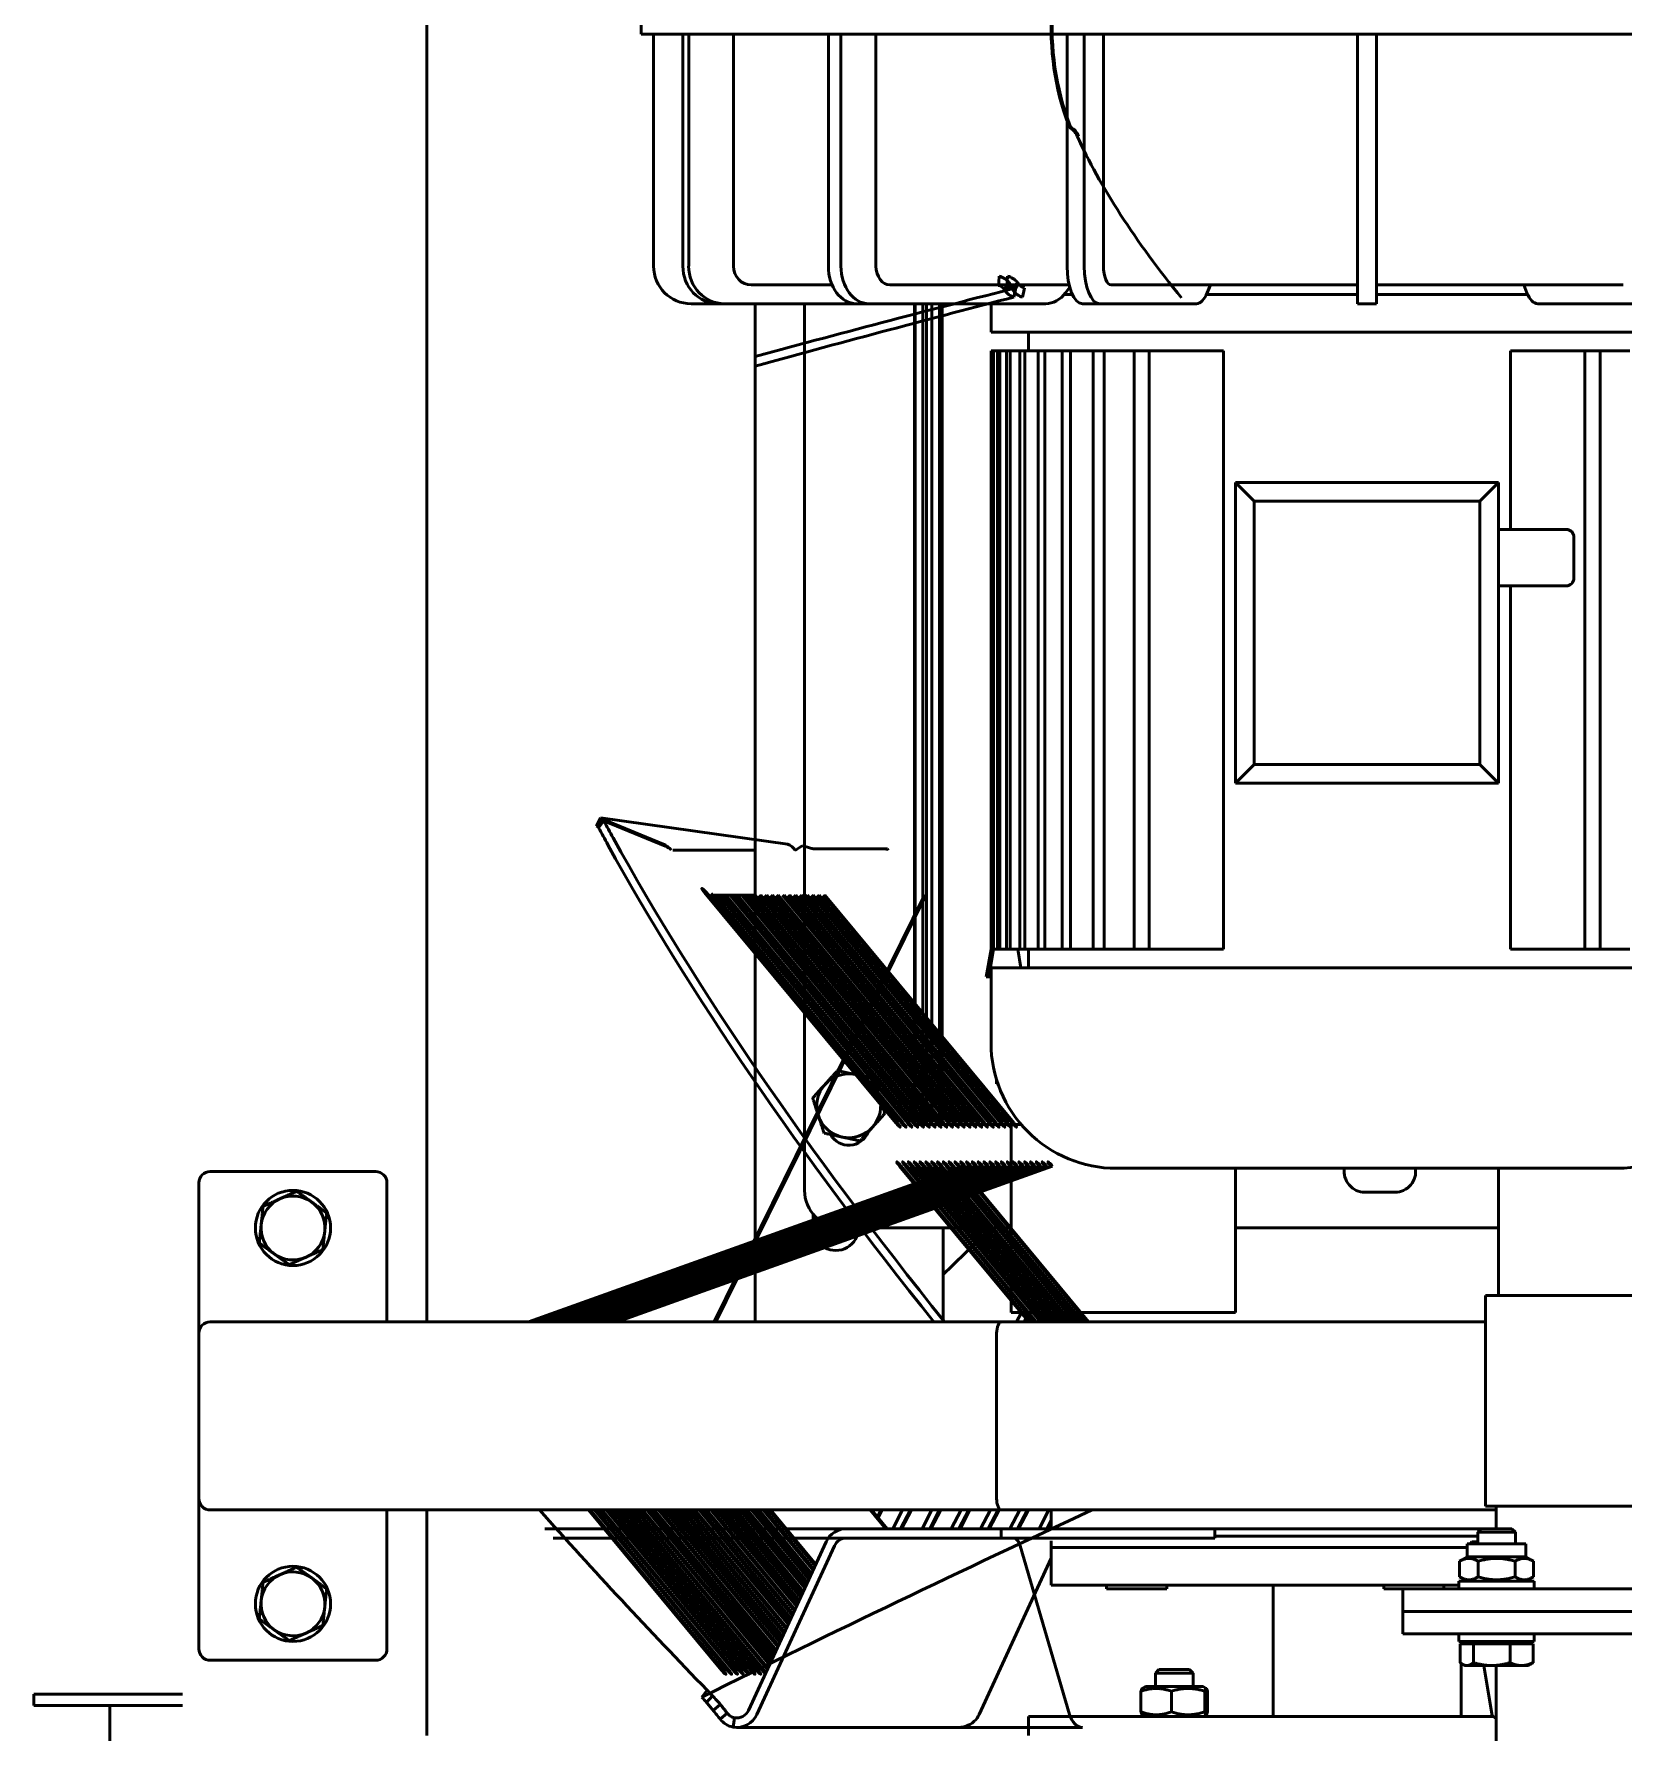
# Model space of a CAD drawing. Extents: x -3873 to 164127, y 7129 to 96529.
# Drawn here: x 62851.5 to 63274.1, y 67256.6 to 67708.3 of the extents above; entities that cross this region are included whole.
import ezdxf

# ---------------------------------------------------------------- set-up
doc = ezdxf.new("R2010")
doc.units = 0
doc.layers.add('LAYOUT Kromeka', color=1, linetype='CONTINUOUS', lineweight=5)
doc.layers.add('Visible (ISO)', color=7, linetype='CONTINUOUS', lineweight=50)

# ---------------------------------------------------------------- blocks, each defined once
blk = doc.blocks.new('CD30-500-2500 Giblet chiller')
at = {"layer": 'Visible (ISO)', "color": 0}
for p, q in [((107516.38, 15558.04), (107516.38, 15944.04)), ((107929.92, 15870.54), (107929.92, 15760.54)), ((107935.92, 15760.54), (107935.92, 15870.54)), ((107935.92, 15870.54), (107935.92, 15760.54)), ((107941.92, 15760.54), (107941.92, 15870.54)), ((107595.6, 15651.04), (107595.6, 15851.04)), ((107764.72, 15651.04), (107764.72, 15851.04)), ((107851.92, 15848.54), (107851.92, 15782.54)), ((107907.92, 15782.54), (107907.92, 15848.54)), ((107588.05, 15796.43), (107588.05, 15822.17)), ((107600.6, 15820.95), (107600.6, 15812.99)), ((107759.72, 15820.95), (107759.72, 15812.99)), ((107583.05, 15753.54), (107583.05, 15819.11)), ((107818.05, 15684.37), (107818.05, 15817.71)), ((107759.72, 15812.99), (107600.6, 15812.99)), ((107600.6, 15808.99), (107600.6, 15812.99)), ((107759.72, 15812.99), (107759.72, 15808.99)), ((107600.6, 15808.99), (107759.72, 15808.99)), ((107600.6, 15808.99), (107600.6, 15789.22)), ((107661.1, 15806.04), (107650.1, 15806.04)), ((107759.72, 15808.99), (107759.72, 15789.22)), ((107648.1, 15804.04), (107648.1, 15786.04)), ((107663.1, 15804.04), (107663.1, 15786.04)), ((107583.05, 15792.71), (107585.12, 15793.55)), ((107585.6, 15753.54), (107585.6, 15793.76)), ((107917.92, 15777.69), (107917.92, 15793.29)), ((107921.42, 15793.29), (107917.92, 15793.29)), ((107921.42, 15793.29), (107922.58, 15795.3)), ((107921.42, 15777.69), (107921.42, 15793.29)), ((107926.75, 15795.3), (107922.58, 15795.3)), ((107927.92, 15793.29), (107926.75, 15795.3)), ((107927.92, 15795.49), (107927.92, 15775.49)), ((107927.92, 15795.49), (107929.92, 15795.49)), ((107941.92, 15795.49), (107943.92, 15795.49)), ((107943.92, 15795.49), (107943.92, 15775.49)), ((107944.52, 15793.19), (107943.92, 15793.19)), ((107944.52, 15795.19), (107949.56, 15795.19)), ((107944.52, 15789.06), (107944.52, 15795.19)), ((107950.32, 15793.99), (107949.96, 15794.61)), ((107950.32, 15792.12), (107950.32, 15793.99)), ((107950.32, 15784.21), (107950.32, 15792.12)), ((107648.1, 15789.22), (107600.6, 15789.22)), ((107759.72, 15789.22), (107663.1, 15789.22)), ((107913.92, 15789.57), (107914.84, 15790.49)), ((107913.92, 15781.41), (107913.92, 15789.57)), ((107914.84, 15790.49), (107914.84, 15780.49)), ((107917.92, 15790.49), (107914.84, 15790.49)), ((107926.75, 15790.4), (107922.58, 15790.4)), ((107944.52, 15789.06), (107949.56, 15789.06)), ((107944.52, 15779.35), (107944.52, 15789.06)), ((107635.6, 15786.04), (107715.6, 15786.04)), ((107635.6, 15716.04), (107635.6, 15786.04)), ((107635.6, 15786.04), (107640.6, 15781.04)), ((107715.6, 15786.04), (107710.6, 15781.04)), ((107715.6, 15786.04), (107715.6, 15716.04)), ((107851.92, 15786.04), (107818.05, 15786.04)), ((107833.92, 15786.04), (107833.92, 15716.05)), ((107913.92, 15785.39), (107907.92, 15785.39)), ((107908.92, 15785.39), (107908.92, 15653.78)), ((107950.32, 15785.39), (108110.92, 15785.39)), ((107963.67, 15784.3), (107950.32, 15782.06)), ((107950.32, 15777.57), (107950.32, 15784.21)), ((107963.92, 15784.62), (107963.92, 15661.04)), ((107710.6, 15781.04), (107640.6, 15781.04)), ((107640.6, 15781.04), (107640.6, 15721.04)), ((107710.6, 15721.04), (107710.6, 15781.04)), ((107851.92, 15782.54), (107907.92, 15782.54)), ((107858.92, 15782.54), (107858.92, 15636.79)), ((107913.92, 15781.41), (107914.84, 15780.49)), ((107913.92, 15710.52), (107913.92, 15781.41)), ((107917.92, 15780.49), (107914.84, 15780.49)), ((107915.92, 15710.52), (107915.92, 15780.49)), ((107917.38, 15778.9), (107917.38, 15780.49)), ((107917.92, 15778.99), (107917.38, 15778.9)), ((107917.92, 15778.49), (107917.38, 15778.9)), ((107926.75, 15780.58), (107922.58, 15780.58)), ((107944.52, 15775.79), (107944.52, 15779.35)), ((107944.52, 15779.35), (107949.56, 15779.35)), ((107921.42, 15777.69), (107917.92, 15777.69)), ((107918.92, 15667.04), (107918.92, 15777.69)), ((107918.92, 15667.04), (107918.92, 15777.69)), ((107921.42, 15777.69), (107922.58, 15775.67)), ((107926.75, 15775.67), (107922.58, 15775.67)), ((107927.92, 15777.69), (107926.75, 15775.67)), ((107927.92, 15775.49), (107929.92, 15775.49)), ((107928.92, 15667.04), (107928.92, 15775.49)), ((107941.92, 15775.49), (107943.92, 15775.49)), ((107944.52, 15777.79), (107943.92, 15777.79)), ((107944.52, 15776.04), (107943.92, 15776.04)), ((107944.52, 15775.79), (107949.56, 15775.79)), ((107963.92, 15776.04), (107949.75, 15776.04)), ((107950.32, 15776.99), (107949.96, 15776.36)), ((107950.32, 15776.99), (107950.32, 15777.57)), ((107929.92, 15771.47), (107928.92, 15771.47)), ((107929.92, 15755.47), (107929.92, 15760.54)), ((107929.92, 15760.54), (107935.92, 15760.54)), ((107935.92, 15760.54), (107941.92, 15760.54)), ((107824.42, 15750.47), (107824.42, 15758.47)), ((107578.05, 15753.54), (107516.38, 15753.54)), ((107588.05, 15753.54), (107578.05, 15753.54)), ((107588.05, 15753.54), (107588.05, 15748.54)), ((107929.92, 15755.47), (107928.92, 15755.47)), ((107578.05, 15748.54), (107516.38, 15748.54)), ((107578.05, 15748.54), (107588.05, 15748.54)), ((107583.05, 15682.97), (107583.05, 15748.54)), ((107585.6, 15708.32), (107585.6, 15748.54)), ((107963.92, 15726.04), (107928.92, 15726.04)), ((107640.6, 15721.04), (107635.6, 15716.04)), ((107640.6, 15721.04), (107710.6, 15721.04)), ((107710.6, 15721.04), (107715.6, 15716.04)), ((107715.6, 15716.04), (107635.6, 15716.04)), ((107856.38, 15716.05), (107818.05, 15716.05)), ((107856.38, 15656.43), (107856.38, 15716.05)), ((107759.72, 15712.86), (107600.6, 15712.86)), ((107600.6, 15693.09), (107600.6, 15712.86)), ((107759.72, 15693.09), (107759.72, 15712.86)), ((107583.05, 15709.37), (107585.12, 15708.53)), ((107913.92, 15624.98), (107913.92, 15710.52)), ((107916.42, 15710.52), (107913.92, 15710.52)), ((107916.42, 15624.98), (107916.42, 15710.52)), ((107955.92, 15707.43), (107956.42, 15708.3)), ((107955.92, 15707.43), (107955.92, 15692.13)), ((107962.67, 15708.63), (107957.17, 15708.63)), ((107962.67, 15707.87), (107957.17, 15707.87)), ((107963.92, 15707.43), (107963.41, 15708.3)), ((107588.05, 15705.65), (107588.05, 15679.91)), ((107951.42, 15703.86), (107952.34, 15704.78)), ((107951.42, 15695.7), (107951.42, 15703.86)), ((107952.34, 15704.78), (107952.34, 15694.78)), ((107955.92, 15704.78), (107952.34, 15704.78)), ((107929.92, 15697.79), (107928.92, 15697.79)), ((107929.92, 15681.79), (107929.92, 15697.79)), ((107962.67, 15699.02), (107957.17, 15699.02)), ((107600.6, 15693.09), (107759.72, 15693.09)), ((107600.6, 15693.09), (107600.6, 15689.09)), ((107759.72, 15689.09), (107759.72, 15693.09)), ((107951.42, 15695.7), (107952.34, 15694.78)), ((107955.92, 15694.78), (107952.34, 15694.78)), ((107600.6, 15681.13), (107600.6, 15689.09)), ((107759.72, 15689.09), (107600.6, 15689.09)), ((107759.72, 15681.13), (107759.72, 15689.09)), ((107955.92, 15692.13), (107956.42, 15691.25)), ((107962.67, 15690.92), (107957.17, 15690.92)), ((107963.92, 15692.13), (107963.41, 15691.25)), ((107516.38, 15680.93), (107578.05, 15680.93)), ((107588.05, 15679.91), (107588.05, 15675.34)), ((107600.6, 15681.13), (107759.72, 15681.13)), ((107600.6, 15681.13), (107600.6, 15678.19)), ((107759.72, 15678.19), (107759.72, 15681.13)), ((107929.92, 15681.79), (107928.92, 15681.79)), ((107578.05, 15675.84), (107516.38, 15675.84)), ((107600.6, 15672.19), (107600.6, 15678.19)), ((107759.72, 15678.19), (107600.6, 15678.19)), ((107759.72, 15672.19), (107759.72, 15678.19)), ((107858.92, 15677), (107817.47, 15642.64)), ((107817.47, 15642.18), (107858.92, 15676.54)), ((107858.92, 15675.46), (107817.47, 15641.1)), ((107817.47, 15640.63), (107858.92, 15674.99)), ((107966.77, 15675.36), (107966.77, 15583.4)), ((107578.05, 15671.27), (107516.38, 15671.27)), ((107583.05, 15624.16), (107583.05, 15671.82)), ((107583.64, 15671.97), (107585.12, 15670.87)), ((107585.6, 15670.49), (107585.6, 15672.67)), ((107600.6, 15672.19), (107759.72, 15672.19)), ((107600.6, 15672.19), (107600.6, 15669.94)), ((107759.72, 15669.94), (107759.72, 15672.19)), ((107858.92, 15673.91), (107817.47, 15639.55)), ((107817.47, 15639.09), (107858.92, 15673.44)), ((107858.92, 15672.36), (107817.47, 15638)), ((107817.47, 15637.54), (107858.92, 15671.9)), ((107858.92, 15670.82), (107817.47, 15636.46)), ((107817.47, 15635.99), (107858.92, 15670.35)), ((107918.44, 15658.81), (107963.31, 15671.95)), ((107588.05, 15665.62), (107588.05, 15618.58)), ((107759.72, 15669.94), (107600.6, 15669.94)), ((107600.6, 15665.32), (107600.6, 15669.94)), ((107759.72, 15665.32), (107759.72, 15669.94)), ((107858.92, 15669.27), (107817.47, 15634.91)), ((107817.47, 15634.45), (107858.92, 15668.81)), ((107858.92, 15667.72), (107817.47, 15633.36)), ((107858.92, 15551.74), (107817.47, 15667.38)), ((107817.47, 15632.9), (107858.92, 15667.26)), ((107817.47, 15666.92), (107858.92, 15551.28)), ((107858.92, 15666.18), (107817.47, 15631.82)), ((107858.92, 15550.2), (107817.47, 15665.84)), ((107817.47, 15631.35), (107858.92, 15665.71)), ((107858.92, 15667.04), (107856.38, 15667.04)), ((107856.38, 15666.9), (107858.92, 15665.56)), ((107913.92, 15667.04), (107908.92, 15667.04)), ((107908.92, 15666.46), (107913.92, 15663.82)), ((107913.92, 15665.87), (107911.7, 15667.04)), ((107913.92, 15666.16), (107912.24, 15667.04)), ((107917.16, 15667.04), (107918.92, 15667.04)), ((107918.92, 15667.04), (107928.92, 15667.04)), ((107963.31, 15647.91), (107921.78, 15667.04)), ((107595.6, 15661.04), (107600.6, 15661.04)), ((107600.6, 15665.32), (107759.72, 15665.32)), ((107600.6, 15665.32), (107600.6, 15663.59)), ((107600.6, 15660.06), (107600.6, 15663.59)), ((107759.72, 15663.59), (107600.6, 15663.59)), ((107759.72, 15663.59), (107759.72, 15665.32)), ((107759.72, 15660.06), (107759.72, 15663.59)), ((107759.72, 15661.04), (107764.72, 15661.04)), ((107817.47, 15665.37), (107858.92, 15549.73)), ((107858.92, 15664.63), (107817.47, 15630.27)), ((107858.92, 15548.65), (107817.47, 15664.29)), ((107817.47, 15629.81), (107858.92, 15664.17)), ((107817.47, 15663.83), (107858.92, 15548.19)), ((107858.92, 15663.08), (107817.47, 15628.73)), ((107858.92, 15547.1), (107817.47, 15662.75)), ((107817.47, 15628.26), (107858.92, 15662.62)), ((107817.47, 15662.28), (107858.92, 15546.64)), ((107858.92, 15661.54), (107817.47, 15627.18)), ((107858.92, 15545.56), (107817.47, 15661.2)), ((107817.47, 15626.72), (107858.92, 15661.07)), ((107858.92, 15660.11), (107856.38, 15661.45)), ((107858.92, 15659.83), (107856.38, 15661.16)), ((107968.92, 15661.04), (107963.92, 15661.04)), ((107966.77, 15642.42), (107966.77, 15661.04)), ((107584.19, 15656.73), (107582.41, 15658.09)), ((107583.41, 15657.32), (107582.41, 15658.09)), ((107583.62, 15657.82), (107582.85, 15658.41)), ((107584.19, 15656.73), (107583.41, 15657.32)), ((107584.62, 15657.05), (107583.62, 15657.82)), ((107584.7, 15659.73), (107583.84, 15659.91)), ((107584.7, 15657.48), (107583.84, 15657.65)), ((107586.29, 15659.41), (107584.7, 15659.73)), ((107586.29, 15657.15), (107584.7, 15657.48)), ((107600.6, 15660.06), (107759.72, 15660.06)), ((107600.6, 15660.06), (107600.6, 15658.75)), ((107600.6, 15656.13), (107600.6, 15658.75)), ((107759.72, 15658.75), (107600.6, 15658.75)), ((107805.98, 15657.09), (107745.38, 15606.85)), ((107745.38, 15606.39), (107805.98, 15656.62)), ((107759.72, 15658.75), (107759.72, 15660.06)), ((107764.72, 15659.01), (107759.72, 15658.15)), ((107759.72, 15656.13), (107759.72, 15658.75)), ((107806.38, 15659.04), (107806.38, 15642.47)), ((107817.47, 15660.73), (107858.92, 15545.09)), ((107858.92, 15544.01), (107817.47, 15659.65)), ((107817.47, 15659.19), (107858.92, 15543.55)), ((107858.92, 15542.46), (107817.47, 15658.11)), ((107817.47, 15657.64), (107858.92, 15542)), ((107858.92, 15540.92), (107817.47, 15656.56)), ((107856.38, 15659.11), (107858.92, 15657.78)), ((107913.92, 15658.38), (107908.92, 15661.01)), ((107913.92, 15658.09), (107908.92, 15660.72)), ((107908.92, 15658.68), (107913.92, 15656.04)), ((107582.33, 15655.35), (107580.75, 15655.47)), ((107582.33, 15653.11), (107580.75, 15653.23)), ((107583.2, 15655.29), (107582.33, 15655.35)), ((107583.2, 15653.05), (107582.33, 15653.11)), ((107584.19, 15654.48), (107582.41, 15655.84)), ((107583.41, 15655.08), (107582.41, 15655.84)), ((107583.62, 15655.57), (107582.85, 15656.16)), ((107584.19, 15654.48), (107583.41, 15655.08)), ((107584.62, 15654.81), (107583.62, 15655.57)), ((107600.6, 15656.13), (107759.72, 15656.13)), ((107600.6, 15656.13), (107600.6, 15655.19)), ((107600.6, 15653.38), (107600.6, 15655.19)), ((107759.72, 15655.19), (107600.6, 15655.19)), ((107600.6, 15653.38), (107759.72, 15653.38)), ((107600.6, 15653.38), (107600.6, 15652.77)), ((107600.6, 15651.7), (107600.6, 15652.77)), ((107759.72, 15652.77), (107600.6, 15652.77)), ((107805.98, 15655.54), (107745.38, 15605.3)), ((107745.38, 15604.84), (107805.98, 15655.07)), ((107805.98, 15653.99), (107745.38, 15603.76)), ((107745.38, 15603.29), (107805.98, 15653.53)), ((107805.98, 15652.45), (107745.38, 15602.21)), ((107759.72, 15655.19), (107759.72, 15656.13)), ((107759.72, 15653.38), (107759.72, 15655.19)), ((107759.72, 15652.77), (107759.72, 15653.38)), ((107759.72, 15651.7), (107759.72, 15652.77)), ((107794.45, 15652.5), (107795.58, 15652.5)), ((107795.58, 15652.5), (107795.58, 15652.86)), ((107856.38, 15656.43), (107806.38, 15656.43)), ((107817.47, 15656.1), (107858.92, 15540.45)), ((107858.92, 15539.37), (107817.47, 15655.01)), ((107817.47, 15654.55), (107858.92, 15538.91)), ((107858.92, 15537.83), (107817.47, 15653.47)), ((107817.47, 15653), (107858.92, 15537.36)), ((107833.92, 15656.43), (107833.92, 15633.59)), ((107858.92, 15588.29), (107858.92, 15653.78)), ((107858.92, 15653.78), (107858.92, 15443.41)), ((107861.92, 15652.54), (107905.92, 15652.54)), ((107905.92, 15652.54), (107861.92, 15652.54)), ((107908.92, 15653.78), (107908.92, 15443.41)), ((107913.92, 15650.59), (107908.92, 15653.23)), ((107913.92, 15650.31), (107908.92, 15652.94)), ((107913.92, 15656.48), (107913.92, 15653.78)), ((107913.92, 15656.48), (107913.92, 15532.4)), ((107916.42, 15653.78), (107913.92, 15653.78)), ((107916.42, 15656.48), (107916.42, 15534.64)), ((107916.42, 15653.78), (107916.42, 15656.48)), ((107588.05, 15651.04), (107595.6, 15651.04)), ((107600.6, 15651.7), (107759.72, 15651.7)), ((107600.6, 15651.7), (107600.6, 15651.4)), ((107759.72, 15651.4), (107600.6, 15651.4)), ((107600.6, 15651.05), (107600.6, 15651.4)), ((107600.6, 15651.05), (107759.72, 15651.05)), ((107600.6, 15651.05), (107600.6, 15651.04)), ((107600.6, 15651.04), (107759.72, 15651.04)), ((107745.38, 15601.75), (107805.98, 15651.98)), ((107805.98, 15650.9), (107745.38, 15600.66)), ((107745.38, 15600.2), (107805.98, 15650.44)), ((107805.98, 15649.35), (107745.38, 15599.12)), ((107745.38, 15598.65), (107805.98, 15648.89)), ((107805.98, 15647.81), (107745.38, 15597.57)), ((107759.72, 15651.72), (107767.15, 15650.44)), ((107759.72, 15651.4), (107759.72, 15651.7)), ((107759.72, 15651.05), (107759.72, 15651.4)), ((107759.72, 15651.07), (107767.15, 15649.79)), ((107759.72, 15651.04), (107759.72, 15651.05)), ((107764.72, 15651.04), (107784.72, 15651.04)), ((107767.15, 15649.79), (107767.15, 15651.04)), ((107858.92, 15536.28), (107817.47, 15651.92)), ((107817.47, 15651.46), (107858.92, 15535.82)), ((107858.92, 15534.73), (107817.47, 15650.37)), ((107817.47, 15649.91), (107858.92, 15534.27)), ((107858.92, 15533.19), (107817.47, 15648.83)), ((107817.47, 15648.36), (107858.92, 15532.72)), ((107908.92, 15650.89), (107913.92, 15648.26)), ((107745.38, 15597.11), (107805.98, 15647.34)), ((107805.98, 15646.26), (107745.38, 15596.03)), ((107745.38, 15595.56), (107805.98, 15645.8)), ((107805.98, 15644.71), (107745.38, 15594.48)), ((107745.38, 15594.01), (107805.98, 15644.25)), ((107805.98, 15643.17), (107745.38, 15592.93)), ((107858.92, 15531.64), (107817.47, 15647.28)), ((107817.47, 15646.82), (107858.92, 15531.18)), ((107858.92, 15530.09), (107817.47, 15645.74)), ((107817.47, 15645.27), (107858.92, 15529.63)), ((107858.92, 15528.55), (107817.47, 15644.19)), ((107817.47, 15643.73), (107858.92, 15528.08)), ((107913.92, 15642.81), (107908.92, 15645.44)), ((107913.92, 15642.52), (107908.92, 15645.16)), ((107908.92, 15643.11), (107913.92, 15640.48)), ((107745.38, 15592.47), (107805.98, 15642.7)), ((107805.98, 15641.62), (107745.38, 15591.39)), ((107745.38, 15590.92), (107805.98, 15641.16)), ((107805.98, 15640.08), (107745.38, 15589.84)), ((107745.38, 15589.38), (107805.98, 15639.61)), ((107805.98, 15638.53), (107745.38, 15588.29)), ((107806.38, 15641.76), (107806.38, 15642.47)), ((107806.38, 15640.48), (107806.38, 15641.76)), ((107806.38, 15639.77), (107806.38, 15640.48)), ((107806.38, 15638.24), (107806.38, 15639.77)), ((107966.77, 15583.4), (107966.77, 15642.42)), ((107806.38, 15638.06), (107588.05, 15638.06)), ((107806.38, 15637.32), (107588.05, 15637.32)), ((107806.38, 15635.32), (107588.05, 15635.32)), ((107745.38, 15587.83), (107805.98, 15638.07)), ((107805.98, 15636.98), (107745.38, 15586.75)), ((107745.38, 15586.28), (107805.98, 15636.52)), ((107805.98, 15635.44), (107745.38, 15585.2)), ((107745.38, 15584.74), (107805.98, 15634.97)), ((107806.38, 15638.06), (107806.38, 15638.24)), ((107806.38, 15638.06), (107806.38, 15637.32)), ((107806.38, 15637.32), (107806.38, 15635.32)), ((107806.38, 15635.32), (107806.38, 15633.85)), ((107833.92, 15638.29), (107858.92, 15638.29)), ((107858.92, 15630.79), (107858.92, 15636.79)), ((107913.92, 15635.03), (107908.92, 15637.66)), ((107913.92, 15634.74), (107908.92, 15637.38)), ((107908.92, 15635.33), (107913.92, 15632.69)), ((107806.38, 15633.85), (107588.05, 15633.85)), ((107806.38, 15632.95), (107588.05, 15632.95)), ((107806.38, 15630.87), (107588.05, 15630.87)), ((107806.38, 15630.66), (107588.05, 15630.66)), ((107805.98, 15633.89), (107745.38, 15583.65)), ((107745.38, 15633.72), (107858.92, 15577.84)), ((107745.38, 15583.19), (107805.98, 15633.43)), ((107745.38, 15633.34), (107858.92, 15577.46)), ((107805.98, 15632.34), (107745.38, 15582.11)), ((107745.38, 15581.64), (107805.98, 15631.88)), ((107805.98, 15630.8), (107745.38, 15580.56)), ((107745.38, 15580.1), (107805.98, 15630.33)), ((107806.38, 15633.85), (107806.38, 15632.95)), ((107806.38, 15630.87), (107806.38, 15632.95)), ((107806.38, 15630.66), (107806.38, 15630.87)), ((107833.92, 15629.11), (107833.92, 15633.59)), ((107858.92, 15630.79), (107858.92, 15588.29)), ((107913.92, 15627.24), (107908.92, 15629.88)), ((107913.92, 15626.96), (107908.92, 15629.59)), ((107805.98, 15626.16), (107744.7, 15575.35)), ((107744.7, 15574.89), (107805.98, 15625.69)), ((107744.93, 15576.63), (107805.98, 15627.24)), ((107805.98, 15629.25), (107745.38, 15579.02)), ((107745.38, 15578.55), (107805.98, 15628.79)), ((107805.98, 15627.7), (107745.38, 15577.47)), ((107833.92, 15629.11), (107833.92, 15627.4)), ((107833.92, 15627.4), (107833.92, 15625.91)), ((107833.92, 15625.91), (107833.92, 15611.47)), ((107908.92, 15627.54), (107913.92, 15624.91)), ((107913.92, 15624.98), (107913.92, 15613.87)), ((107916.42, 15613.87), (107916.42, 15624.98)), ((107516.38, 15620.45), (107578.05, 15620.45)), ((107733.06, 15623.51), (107733.38, 15623.78)), ((107733.06, 15623.12), (107733.06, 15623.51)), ((107733.06, 15623.12), (107733.38, 15623.39)), ((107733.06, 15623.12), (107733.06, 15603.78)), ((107908.92, 15619.29), (107913.92, 15623.44)), ((107908.92, 15618.91), (107913.92, 15623.05)), ((107910.98, 15621.01), (107908.92, 15622.1)), ((107910.77, 15620.83), (107908.92, 15621.81)), ((107588.05, 15618.58), (107588.05, 15615.23)), ((107908.92, 15619.76), (107909.26, 15619.58)), ((107588.05, 15615.23), (107588.05, 15580.15)), ((107810.66, 15615.79), (107811.28, 15615.79)), ((107913.92, 15612.58), (107913.92, 15613.87)), ((107916.42, 15612.58), (107916.42, 15613.87)), ((107578.05, 15611.14), (107516.38, 15611.14)), ((107578.05, 15607.8), (107516.38, 15607.8)), ((107583.05, 15587.3), (107583.05, 15608.79)), ((107917.38, 15607.21), (107962.25, 15586.54)), ((107918.44, 15609.44), (107963.31, 15588.77)), ((107833.92, 15603.79), (107830.32, 15603.79)), ((107923.41, 15604.43), (107908.92, 15592.42)), ((107908.92, 15591.96), (107923.77, 15604.27)), ((107924.61, 15603.88), (107908.92, 15590.87)), ((107908.92, 15590.41), (107924.96, 15603.71)), ((107925.8, 15603.33), (107908.92, 15589.33)), ((107908.92, 15588.86), (107926.16, 15603.16)), ((107927, 15602.77), (107908.92, 15587.78)), ((107908.92, 15587.32), (107927.36, 15602.61)), ((107588.05, 15601.47), (107823.92, 15601.47)), ((107928.2, 15602.22), (107908.92, 15586.23)), ((107908.92, 15585.77), (107928.56, 15602.06)), ((107929.4, 15601.67), (107908.92, 15584.69)), ((107908.92, 15584.22), (107929.76, 15601.5)), ((107930.6, 15601.12), (107908.92, 15583.14)), ((107908.92, 15582.68), (107930.96, 15600.95)), ((107931.8, 15600.56), (107908.92, 15581.6)), ((107908.92, 15581.13), (107932.16, 15600.4)), ((107933, 15600.01), (107908.92, 15580.05)), ((107908.92, 15579.59), (107933.36, 15599.85)), ((107934.2, 15599.46), (107908.92, 15578.5)), ((107908.92, 15578.04), (107934.56, 15599.29)), ((107935.4, 15598.91), (107908.92, 15576.96)), ((107908.92, 15576.49), (107935.76, 15598.74)), ((107936.59, 15598.36), (107908.92, 15575.41)), ((107908.92, 15574.95), (107936.95, 15598.19)), ((107937.79, 15597.8), (107908.92, 15573.86)), ((107731.8, 15596.95), (107724.8, 15547.16)), ((107908.92, 15573.4), (107938.15, 15597.64)), ((107938.99, 15597.25), (107908.92, 15572.32)), ((107908.92, 15571.85), (107939.35, 15597.08)), ((107940.19, 15596.7), (107908.92, 15570.77)), ((107908.92, 15570.31), (107940.55, 15596.53)), ((107941.39, 15596.15), (107908.92, 15569.23)), ((107908.92, 15568.76), (107941.75, 15595.98)), ((107942.59, 15595.59), (107908.92, 15567.68)), ((107908.92, 15567.21), (107942.95, 15595.43)), ((107943.79, 15595.04), (107908.92, 15566.13)), ((107908.92, 15565.67), (107944.15, 15594.88)), ((107944.99, 15594.49), (107908.92, 15564.59)), ((107908.92, 15564.12), (107945.35, 15594.32)), ((107946.19, 15593.94), (107908.92, 15563.04)), ((107908.92, 15562.58), (107946.55, 15593.77)), ((107947.39, 15593.38), (107908.92, 15561.49)), ((107908.92, 15561.03), (107947.75, 15593.22)), ((107948.58, 15592.83), (107908.92, 15559.95)), ((107908.92, 15559.48), (107948.94, 15592.67)), ((107949.78, 15592.28), (107908.92, 15558.4)), ((107908.92, 15557.94), (107950.14, 15592.11)), ((107950.98, 15591.73), (107908.92, 15556.85)), ((107908.92, 15556.39), (107951.34, 15591.56)), ((107951.53, 15590.63), (107908.92, 15555.31)), ((107908.92, 15554.84), (107951.53, 15590.17)), ((107951.53, 15589.09), (107908.92, 15553.76)), ((107588.05, 15588.29), (107858.92, 15588.29)), ((107733.38, 15588.29), (107733.38, 15566.46)), ((107745.38, 15588.29), (107745.38, 15577.48)), ((107908.92, 15553.3), (107951.53, 15588.62)), ((107951.53, 15587.54), (107908.92, 15552.22)), ((107908.92, 15551.75), (107951.53, 15587.08)), ((107951.53, 15585.99), (107908.92, 15550.67)), ((107908.92, 15550.21), (107951.53, 15585.53)), ((107951.53, 15584.45), (107908.92, 15549.12)), ((107516.38, 15582.54), (107578.05, 15582.54)), ((107588.05, 15580.15), (107588.05, 15578.6)), ((107908.92, 15548.66), (107951.53, 15583.98)), ((107951.53, 15582.9), (107908.92, 15547.58)), ((107908.92, 15547.11), (107951.53, 15582.44)), ((107951.53, 15581.36), (107908.92, 15546.03)), ((107908.92, 15545.57), (107951.53, 15580.89)), ((107951.53, 15579.81), (107908.92, 15544.48)), ((107964.63, 15579.03), (107963.02, 15580.92)), ((107966.7, 15582.49), (107964.23, 15582.87)), ((107588.05, 15578.6), (107588.05, 15571.27)), ((107745.38, 15577.4), (107745.38, 15577.01)), ((107908.92, 15544.02), (107951.53, 15579.35)), ((107956.9, 15575.56), (107958.73, 15574.16)), ((107960.19, 15575.41), (107958.41, 15576.98)), ((107962.26, 15577.16), (107960.65, 15579.06)), ((107578.05, 15570.64), (107516.38, 15570.64)), ((107578.05, 15569.09), (107516.38, 15569.09)), ((107731.8, 15563.85), (107725.13, 15547.69)), ((107732.39, 15564.5), (107725.61, 15548.08)), ((107731.8, 15563.85), (107732.07, 15563.72)), ((107506.38, 15558.04), (107516.38, 15558.04)), ((107578.05, 15561.32), (107516.38, 15561.32)), ((107727.07, 15546.11), (107724.8, 15547.16)), ((107727.39, 15546.65), (107725.13, 15547.69)), ((107727.44, 15546.68), (107725.61, 15548.08)), ((107727.42, 15546.7), (107727.39, 15546.65)), ((107458.92, 15501.04), (107858.92, 15501.04)), ((107908.92, 15501.04), (107968.92, 15501.04)), ((107821.92, 15490.41), (107858.92, 15490.41)), ((107908.92, 15490.41), (107945.92, 15490.41)), ((107818.92, 15443.41), (107818.92, 15487.41)), ((107948.92, 15487.41), (107948.92, 15443.41)), ((107861.92, 15440.41), (107821.92, 15440.41)), ((107905.92, 15440.41), (107861.92, 15440.41)), ((107861.92, 15440.41), (107905.92, 15440.41)), ((107945.92, 15440.41), (107905.92, 15440.41)), ((107957.92, 15436.04), (107957.92, 15432.81)), ((107960.92, 15436.04), (107960.92, 15432.81)), ((107957.92, 15428.48), (107957.92, 15432.81)), ((107960.92, 15432.81), (107960.92, 15428.48)), ((107957.92, 15428.48), (107957.92, 15397.54)), ((107960.92, 15428.48), (107960.92, 15397.54)), ((107960.92, 15416.69), (108004.92, 15416.69)), ((107957.92, 15396.54), (107957.92, 15397.54)), ((107957.92, 15396.54), (107960.92, 15396.54)), ((107960.92, 15397.54), (107960.92, 15396.54))]:
    blk.add_line(p, q, dxfattribs=at)
for centre in [(107833.92, 15465.41), (107933.92, 15465.41)]:
    blk.add_circle(centre, 10, dxfattribs=at)
for centre, radius, start, end in [((107784.72, 15817.71), 33.33, 0, 90), ((107650.1, 15804.04), 2, 90, 180), ((107661.1, 15804.04), 2, 0, 90), ((107818.92, 15758.47), 5.5, 0, 99.0821), ((107818.92, 15750.47), 5.5, 260.9179, 0), ((107784.72, 15684.37), 33.33, 270, 0), ((107801.42, 15613.22), 8.5, 107.9407, 167.9407), ((107801.42, 15613.22), 8.5, 47.9407, 107.9407), ((107801.42, 15613.22), 8.5, 347.9407, 47.9407), ((107806.42, 15613.22), 5.5, 298.9685, 68.4762), ((107801.42, 15613.22), 8.5, 167.9407, 227.9407), ((107801.42, 15613.22), 8.5, 287.9407, 347.9407), ((107823.92, 15611.47), 10, 270, 0), ((107833.92, 15609.79), 6, 270, 90), ((107801.42, 15613.22), 8.5, 227.9407, 287.9407), ((107821.92, 15487.41), 3, 90, 180), ((107945.92, 15487.41), 3, 0, 90), ((107833.92, 15465.41), 8.5, 84.1118, 144.1118), ((107833.92, 15465.41), 8.5, 24.1118, 84.1118), ((107933.92, 15465.41), 8.5, 84.1118, 144.1118), ((107933.92, 15465.41), 8.5, 24.1118, 84.1118), ((107833.92, 15465.41), 8.5, 144.1118, 204.1118), ((107833.92, 15465.41), 8.5, 324.1118, 24.1118), ((107933.92, 15465.41), 8.5, 144.1118, 204.1118), ((107933.92, 15465.41), 8.5, 324.1118, 24.1118), ((107833.92, 15465.41), 8.5, 204.1118, 264.1118), ((107833.92, 15465.41), 8.5, 264.1118, 324.1118), ((107933.92, 15465.41), 8.5, 204.1118, 264.1118), ((107933.92, 15465.41), 8.5, 264.1118, 324.1118), ((107821.92, 15443.41), 3, 180, 270), ((107861.92, 15443.41), 3, 180, 270), ((107861.92, 15443.41), 3, 180, 270), ((107905.92, 15443.41), 3, 270, 0), ((107905.92, 15443.41), 3, 270, 0), ((107945.92, 15443.41), 3, 270, 0)]:
    blk.add_arc(centre, radius, start, end, dxfattribs=at)
for centre, major_axis, ratio, start_param, end_param in [((107578.05, 15796.43), (10, 0), 0.406737, 5.497787, 6.283185), ((107578.05, 15705.65), (10, 0), 0.406737, 0, 0.785398), ((107581.31, 15751.17), (78.38, 79.28), 0.35976, 3.892175, 4.426028), ((107578.05, 15682.97), (-5, 0), 0.406778, 1.570803, 3.141594), ((107578.05, 15679.91), (10, 0), 0.406737, 4.712389, 6.283185), ((107578.05, 15675.34), (10, 0), 0.406737, 4.712389, 6.283185), ((108166.35, 15524.86), (-411.26, 769.16), 0.185722, 1.272443, 1.407995), ((107960.77, 15675.36), (6, 0), 0.627902, 5.148721, 6.283185), ((107500.77, 15751.42), (61.83, -65.69), 0.850606, 5.548346, 5.941594), ((107500.77, 15751.17), (61.99, -65.76), 0.847015, 5.549668, 5.938734), ((107541.47, 15751.42), (-6.42, -84.14), 0.192179, 0.375947, 0.380655), ((107541.47, 15751.17), (-6.35, -84.14), 0.192506, 0.371631, 0.376339), ((107578.05, 15665.62), (10, 0), 0.743145, 0, 0.785398), ((107817.47, 15667.15), (-1.14, -0.97), 0.118456, 4.61212, 7.753713), ((107817.47, 15665.61), (-1.14, -0.97), 0.118456, 4.61212, 7.753713), ((107817.47, 15664.06), (-1.14, -0.97), 0.118456, 4.61212, 7.753713), ((107817.47, 15662.51), (-1.14, -0.97), 0.118456, 4.61212, 7.753713), ((107817.47, 15660.97), (-1.14, -0.97), 0.118456, 4.61212, 7.753713), ((107592.18, 15919.1), (243.37, 317.44), 0.446232, 4.15058, 4.152119), ((107573.3, 15904.46), (243.42, 317.52), 0.446274, 4.217579, 4.217581), ((107654.47, 15452.27), (-96.47, 333.34), 0.039688, 0.895545, 1.139025), ((107593.96, 15917.74), (243.37, 317.44), 0.446232, 4.15058, 4.152119), ((107575.08, 15903.06), (243.38, 317.46), 0.446255, 4.217584, 4.217587), ((107580.32, 15660.38), (-6.04, 0.47), 0.744488, 2.418821, 2.530794), ((107656.89, 15454.61), (-96.44, 328.85), 0.040187, 0.895521, 1.140408), ((107805.98, 15656.85), (1.14, 0.97), 0.118456, 4.61212, 7.753713), ((107817.47, 15656.33), (-1.14, -0.97), 0.118456, 4.61212, 7.753713), ((107817.47, 15659.42), (-1.14, -0.97), 0.118456, 4.61212, 7.753713), ((107817.47, 15657.87), (-1.14, -0.97), 0.118456, 4.61212, 7.753713), ((107919.92, 15656.82), (-3.5, 0), 0.627902, 5.148721, 6.283185), ((107592.18, 15918.75), (242.58, 318.05), 0.449638, 4.145007, 4.146546), ((107573.32, 15904.12), (242.58, 318.05), 0.449634, 4.21202, 4.212022), ((107593.96, 15917.39), (242.58, 318.05), 0.449638, 4.145007, 4.146546), ((107575.08, 15902.79), (242.59, 318.07), 0.449661, 4.212012, 4.212014), ((107580.32, 15658.11), (-6.04, 0.46), 0.740298, 2.418104, 2.530076), ((107805.98, 15655.31), (1.14, 0.97), 0.118456, 4.61212, 7.753713), ((107805.98, 15653.76), (1.14, 0.97), 0.118456, 4.61212, 7.753713), ((107805.98, 15652.21), (1.14, 0.97), 0.118456, 4.61212, 7.753713), ((107817.47, 15654.78), (-1.14, -0.97), 0.118456, 4.61212, 7.753713), ((107817.47, 15653.24), (-1.14, -0.97), 0.118456, 4.61212, 7.753713), ((107861.92, 15653.78), (-3, 0), 0.414214, 0, 1.570796), ((107861.92, 15653.78), (-3, 0), 0.414214, 0, 1.570796), ((107905.92, 15653.78), (-3, 0), 0.414214, 1.570796, 3.141593), ((107905.92, 15653.78), (-3, 0), 0.414214, 1.570796, 3.141593), ((107805.98, 15650.67), (1.14, 0.97), 0.118456, 4.61212, 7.753713), ((107805.98, 15649.12), (1.14, 0.97), 0.118456, 4.61212, 7.753713), ((107805.98, 15647.58), (1.14, 0.97), 0.118456, 4.61212, 7.753713), ((107817.47, 15651.69), (-1.14, -0.97), 0.118456, 4.61212, 7.753713), ((107817.47, 15650.14), (-1.14, -0.97), 0.118456, 4.61212, 7.753713), ((107817.47, 15648.6), (-1.14, -0.97), 0.118456, 4.61212, 7.753713), ((107902.5, 15749.48), (363.42, -386.72), 0.22136, 4.75898, 4.792653), ((107960.77, 15642.54), (6, 0), 0.987972, 0.755893, 1.134464), ((107805.98, 15646.03), (1.14, 0.97), 0.118456, 4.61212, 7.753713), ((107805.98, 15644.48), (1.14, 0.97), 0.118456, 4.61212, 7.753713), ((107805.98, 15642.94), (1.14, 0.97), 0.118456, 4.61212, 7.753713), ((107817.47, 15643.96), (-1.14, -0.97), 0.118456, 4.61212, 7.753713), ((107817.47, 15647.05), (-1.14, -0.97), 0.118456, 4.61212, 7.753713), ((107817.47, 15645.5), (-1.14, -0.97), 0.118456, 4.61212, 7.753713), ((107903.78, 15902.44), (349.23, 379.53), 0.313483, 3.894009, 4.262137), ((107805.98, 15641.39), (1.14, 0.97), 0.118456, 4.61212, 7.753713), ((107805.98, 15639.84), (1.14, 0.97), 0.118456, 4.61212, 7.753713), ((107805.98, 15638.3), (1.14, 0.97), 0.118456, 4.61212, 7.753713), ((107817.47, 15642.41), (-1.14, -0.97), 0.118456, 4.61212, 7.753713), ((107817.47, 15640.86), (-1.14, -0.97), 0.118456, 4.61212, 7.753713), ((107817.47, 15639.32), (-1.14, -0.97), 0.118456, 4.61212, 7.753713), ((107905.61, 15901.04), (349.23, 379.53), 0.313483, 3.894009, 4.257146), ((107805.98, 15636.75), (1.14, 0.97), 0.118456, 4.61212, 7.753713), ((107805.98, 15635.2), (1.14, 0.97), 0.118456, 4.61212, 7.753713), ((107805.98, 15633.66), (1.14, 0.97), 0.118456, 4.61212, 7.753713), ((107817.47, 15634.68), (-1.14, -0.97), 0.118456, 4.61212, 7.753713), ((107817.47, 15637.77), (-1.14, -0.97), 0.118456, 4.61212, 7.753713), ((107817.47, 15636.23), (-1.14, -0.97), 0.118456, 4.61212, 7.753713), ((107805.98, 15632.11), (1.14, 0.97), 0.118456, 4.61212, 7.753713), ((107805.98, 15630.57), (1.14, 0.97), 0.118456, 4.61212, 7.753713), ((107805.98, 15629.02), (1.14, 0.97), 0.118456, 4.61212, 7.753713), ((107817.47, 15631.59), (-1.14, -0.97), 0.118456, 4.61212, 7.753713), ((107817.47, 15630.04), (-1.14, -0.97), 0.118456, 4.61212, 7.753713), ((107817.47, 15633.13), (-1.14, -0.97), 0.118456, 4.61212, 7.753713), ((107805.98, 15627.47), (1.14, 0.97), 0.118456, 4.61212, 7.753713), ((107805.98, 15625.93), (1.14, 0.97), 0.118456, 4.61212, 7.753713), ((107817.47, 15628.49), (-1.14, -0.97), 0.118456, 4.61212, 7.753713), ((107817.47, 15626.95), (-1.14, -0.97), 0.118456, 4.61212, 7.753713), ((107578.05, 15624.16), (-5, 0), 0.74322, 1.570809, 3.141599), ((107578.05, 15618.58), (10, 0), 0.743145, 4.712389, 6.283185), ((107578.05, 15615.23), (10, 0), 0.743145, 4.712389, 6.283185), ((107919.92, 15612.58), (-6, 0), 0.987972, 0, 1.134464), ((107919.92, 15612.58), (-3.5, 0), 0.987972, 0, 1.134464), ((107733.06, 15603.24), (1.6, 5.87), 0.023485, 1.484887, 2.008486), ((107737.24, 15594.45), (-6, 0), 0.987972, 5.410521, 5.846853), ((107731.13, 15601.64), (2.23, -2.69), 0.099396, 0.119328, 1.166526), ((107951.53, 15590.4), (-1.14, -0.97), 0.118456, 3.970388, 4.61212), ((107951.53, 15590.4), (1.14, 0.97), 0.118456, 4.61212, 5.564364), ((107951.53, 15588.86), (1.14, 0.97), 0.118456, 4.61212, 7.753713), ((107960.77, 15583.4), (6, 0), 0.987972, 6.128672, 7.417649), ((107578.05, 15587.3), (-5, 0), 0.951153, 1.570852, 3.141643), ((107951.53, 15587.31), (1.14, 0.97), 0.118456, 4.61212, 7.753713), ((107951.53, 15585.76), (1.14, 0.97), 0.118456, 4.61212, 7.753713), ((107951.53, 15584.22), (1.14, 0.97), 0.118456, 4.61212, 7.753713), ((107960.77, 15583.4), (3.5, 0), 0.987972, 6.128672, 7.417649), ((107578.05, 15580.15), (10, 0), 0.951057, 4.712389, 6.283185), ((107951.53, 15582.67), (1.14, 0.97), 0.118456, 4.61212, 7.753713), ((107951.53, 15581.12), (1.14, 0.97), 0.118456, 4.61212, 7.753713), ((107951.53, 15579.58), (1.14, 0.97), 0.118456, 4.61212, 7.753713), ((108093.03, 15822.92), (-674.1, -572.53), 0.118456, 1.273872, 1.277431), ((107578.05, 15578.6), (10, 0), 0.951057, 4.712389, 6.283185), ((107744.7, 15575.12), (-1.14, -0.97), 0.118456, 4.61212, 7.753713), ((107902.19, 15751.04), (349.23, 379.53), 0.313483, 4.402282, 4.532881), ((108094.64, 15821.03), (-674.1, -572.53), 0.118456, 1.273872, 1.277431), ((107578.05, 15571.27), (10, 0), 0.994522, 4.712389, 6.283185), ((107857.75, 15866.3), (-166.16, -360.68), 0.065351, 0.515579, 0.518739), ((107860.01, 15865.26), (-166.16, -360.68), 0.065351, 0.515579, 0.518739)]:
    blk.add_ellipse(centre, major_axis=major_axis, ratio=ratio, start_param=start_param, end_param=end_param, dxfattribs=at)
for points, weights in [([(107922.58, 15795.3), (107921.16, 15792.85), (107922.58, 15790.4)], [1, 1.15470053838, 1]), ([(107926.75, 15790.4), (107928.17, 15792.85), (107926.75, 15795.3)], [1, 1.15470053838, 1]), ([(107950.32, 15792.12), (107950.32, 15793.55), (107949.56, 15795.19)], [1, 1.0379548493, 1]), ([(107949.56, 15795.19), (107949.8, 15794.89), (107949.96, 15794.61)], [1, 1.01159652537, 1.01610676779]), ([(107949.56, 15789.06), (107950.32, 15790.7), (107950.32, 15792.12)], [1, 1.0379548493, 1]), ([(107922.58, 15790.4), (107921.16, 15785.49), (107922.58, 15780.58)], [1, 1.15470053838, 1]), ([(107926.75, 15780.58), (107928.17, 15785.49), (107926.75, 15790.4)], [1, 1.15470053838, 1]), ([(107950.32, 15784.21), (107950.32, 15786.46), (107949.56, 15789.06)], [1, 1.0379548493, 1]), ([(107949.56, 15779.35), (107950.32, 15781.95), (107950.32, 15784.21)], [1, 1.0379548493, 1]), ([(107922.58, 15780.58), (107921.16, 15778.13), (107922.58, 15775.67)], [1, 1.15470053838, 1]), ([(107926.75, 15775.67), (107928.17, 15778.13), (107926.75, 15780.58)], [1, 1.15470053838, 1]), ([(107950.32, 15777.57), (107950.32, 15778.4), (107949.56, 15779.35)], [1, 1.0379548493, 1]), ([(107949.56, 15775.79), (107950.32, 15776.74), (107950.32, 15777.57)], [1, 1.0379548493, 1]), ([(107957.17, 15708.63), (107955.75, 15708.25), (107957.17, 15707.87)], [1, 1.15470053838, 1]), ([(107957.17, 15707.87), (107955.75, 15703.45), (107957.17, 15699.02)], [1, 1.15470053838, 1]), ([(107962.67, 15707.87), (107964.08, 15708.25), (107962.67, 15708.63)], [1, 1.15470053838, 1]), ([(107962.67, 15699.02), (107964.08, 15703.45), (107962.67, 15707.87)], [1, 1.15470053838, 1]), ([(107957.17, 15699.02), (107955.75, 15694.97), (107957.17, 15690.92)], [1, 1.15470053838, 1]), ([(107962.67, 15690.92), (107964.08, 15694.97), (107962.67, 15699.02)], [1, 1.15470053838, 1]), ([(107957.17, 15690.92), (107956.51, 15691.1), (107956.42, 15691.25)], [1, 1.06624434835, 1.0757556855]), ([(107963.41, 15691.25), (107963.32, 15691.1), (107962.67, 15690.92)], [1.0757556855, 1.06624434835, 1]), ([(107794.13, 15619.8), (107796.63, 15620.61), (107798.8, 15621.31)], [1, 1.0379548493, 1]), ([(107798.8, 15621.31), (107800.97, 15622.01), (107803.47, 15622.82)], [1, 1.0379548493, 1]), ([(107803.47, 15622.82), (107805.42, 15621.06), (107807.11, 15619.53)], [1, 1.0379548493, 1]), ([(107793.11, 15615), (107793.58, 15617.22), (107794.13, 15619.8)], [1, 1.0379548493, 1]), ([(107807.11, 15619.53), (107808.8, 15618.01), (107810.76, 15616.24)], [1, 1.0379548493, 1]), ([(107810.76, 15616.24), (107810.21, 15613.67), (107809.73, 15611.45)], [1, 1.0379548493, 1]), ([(107792.08, 15610.2), (107792.63, 15612.77), (107793.11, 15615)], [1, 1.0379548493, 1]), ([(107809.73, 15611.45), (107809.25, 15609.22), (107808.7, 15606.65)], [1, 1.0379548493, 1]), ([(107795.72, 15606.91), (107794.03, 15608.44), (107792.08, 15610.2)], [1, 1.0379548493, 1]), ([(107799.37, 15603.62), (107797.41, 15605.38), (107795.72, 15606.91)], [1, 1.0379548493, 1]), ([(107804.04, 15605.13), (107801.87, 15604.43), (107799.37, 15603.62)], [1, 1.0379548493, 1]), ([(107808.7, 15606.65), (107806.2, 15605.84), (107804.04, 15605.13)], [1, 1.0379548493, 1]), ([(107827.03, 15470.39), (107828.37, 15472.24), (107829.91, 15474.37)], [1, 1.0379548493, 1]), ([(107829.91, 15474.37), (107832.52, 15474.1), (107834.79, 15473.86)], [1, 1.0379548493, 1]), ([(107834.79, 15473.86), (107837.06, 15473.63), (107839.67, 15473.36)], [1, 1.0379548493, 1]), ([(107839.67, 15473.36), (107840.75, 15470.96), (107841.68, 15468.88)], [1, 1.0379548493, 1]), ([(107927.03, 15470.39), (107928.37, 15472.24), (107929.91, 15474.37)], [1, 1.0379548493, 1]), ([(107929.91, 15474.37), (107932.52, 15474.1), (107934.79, 15473.86)], [1, 1.0379548493, 1]), ([(107934.79, 15473.86), (107937.06, 15473.63), (107939.67, 15473.36)], [1, 1.0379548493, 1]), ([(107939.67, 15473.36), (107940.75, 15470.96), (107941.68, 15468.88)], [1, 1.0379548493, 1]), ([(107824.15, 15466.42), (107825.7, 15468.55), (107827.03, 15470.39)], [1, 1.0379548493, 1]), ([(107841.68, 15468.88), (107842.61, 15466.8), (107843.68, 15464.4)], [1, 1.0379548493, 1]), ([(107924.15, 15466.42), (107925.7, 15468.55), (107927.03, 15470.39)], [1, 1.0379548493, 1]), ([(107941.68, 15468.88), (107942.61, 15466.8), (107943.68, 15464.4)], [1, 1.0379548493, 1]), ([(107826.16, 15461.94), (107825.23, 15464.01), (107824.15, 15466.42)], [1, 1.0379548493, 1]), ([(107843.68, 15464.4), (107842.14, 15462.27), (107840.8, 15460.43)], [1, 1.0379548493, 1]), ([(107926.16, 15461.94), (107925.23, 15464.01), (107924.15, 15466.42)], [1, 1.0379548493, 1]), ([(107943.68, 15464.4), (107942.14, 15462.27), (107940.8, 15460.43)], [1, 1.0379548493, 1]), ([(107828.16, 15457.46), (107827.09, 15459.86), (107826.16, 15461.94)], [1, 1.0379548493, 1]), ([(107840.8, 15460.43), (107839.47, 15458.58), (107837.93, 15456.45)], [1, 1.0379548493, 1]), ([(107928.16, 15457.46), (107927.09, 15459.86), (107926.16, 15461.94)], [1, 1.0379548493, 1]), ([(107940.8, 15460.43), (107939.47, 15458.58), (107937.93, 15456.45)], [1, 1.0379548493, 1]), ([(107833.05, 15456.95), (107830.78, 15457.19), (107828.16, 15457.46)], [1, 1.0379548493, 1]), ([(107837.93, 15456.45), (107835.31, 15456.72), (107833.05, 15456.95)], [1, 1.0379548493, 1]), ([(107933.05, 15456.95), (107930.78, 15457.19), (107928.16, 15457.46)], [1, 1.0379548493, 1]), ([(107937.93, 15456.45), (107935.31, 15456.72), (107933.05, 15456.95)], [1, 1.0379548493, 1])]:
    blk.add_rational_spline(points, weights, degree=2, dxfattribs=at)
for points, knots in [([(107964.34, 15785.39), (107964.31, 15785.32), (107964.28, 15785.26), (107964.06, 15784.82), (107963.87, 15784.52), (107963.67, 15784.3)], [-0.2240951, -0.2240951, -0.2240951, -0.2240951, -0.1908198, -0.1908198, 0, 0, 0, 0]), ([(107541.44, 15672.7), (107541.37, 15672.59), (107541.28, 15672.48), (107540.94, 15672.2), (107540.65, 15672.04), (107540.31, 15671.91)], [0.664323, 0.664323, 0.664323, 0.664323, 0.7562049, 0.7562049, 0.9125602, 0.9125602, 0.9125602, 0.9125602]), ([(107541.44, 15672.33), (107541.37, 15672.22), (107541.28, 15672.11), (107540.94, 15671.83), (107540.65, 15671.67), (107540.31, 15671.54)], [0.664323, 0.664323, 0.664323, 0.664323, 0.7562049, 0.7562049, 0.9125602, 0.9125602, 0.9125602, 0.9125602]), ([(107543.44, 15674.35), (107542.88, 15674.09), (107542.4, 15673.79), (107541.81, 15673.27), (107541.64, 15673.05), (107541.52, 15672.84)], [2.5682503, 2.5682503, 2.5682503, 2.5682503, 2.8214025, 2.8214025, 2.9900626, 2.9900626, 2.9900626, 2.9900626]), ([(107543.44, 15673.96), (107542.88, 15673.7), (107542.4, 15673.4), (107541.81, 15672.88), (107541.64, 15672.67), (107541.52, 15672.47)], [2.5682503, 2.5682503, 2.5682503, 2.5682503, 2.8214025, 2.8214025, 2.9900626, 2.9900626, 2.9900626, 2.9900626]), ([(107582.41, 15658.09), (107581.98, 15657.72), (107581.62, 15657.31), (107581.05, 15656.42), (107580.86, 15655.95), (107580.75, 15655.47)], [0, 0, 0, 0, 0.5, 0.5, 1, 1, 1, 1]), ([(107583.11, 15658.65), (107583.07, 15658.61), (107583.03, 15658.57), (107582.94, 15658.49), (107582.89, 15658.45), (107582.85, 15658.41)], [-0.04006097, -0.04006097, -0.04006097, -0.04006097, -0.02003048, -0.02003048, 0, 0, 0, 0]), ([(107583.84, 15659.91), (107583.77, 15659.63), (107583.66, 15659.35), (107583.49, 15659.1), (107583.38, 15658.94), (107583.26, 15658.79), (107583.11, 15658.65)], [0, 0, 0, 0, 0.5, 0.5, 0.5, 0.815947, 0.815947, 0.815947, 0.815947]), ([(107583.84, 15657.65), (107583.77, 15657.37), (107583.66, 15657.09), (107583.49, 15656.84), (107583.38, 15656.68), (107583.26, 15656.53), (107583.11, 15656.39)], [0, 0, 0, 0, 0.5, 0.5, 0.5, 0.815947, 0.815947, 0.815947, 0.815947]), ([(107586.29, 15659.41), (107586.18, 15658.96), (107585.98, 15658.52), (107585.7, 15658.12), (107585.52, 15657.87), (107585.31, 15657.63), (107585.07, 15657.41)], [0, 0, 0, 0, 0.5000028, 0.5000028, 0.5000028, 0.8159434, 0.8159434, 0.8159434, 0.8159434]), ([(107586.29, 15657.15), (107586.18, 15656.7), (107585.98, 15656.27), (107585.7, 15655.87), (107585.52, 15655.62), (107585.31, 15655.38), (107585.07, 15655.17)], [0, 0, 0, 0, 0.5000028, 0.5000028, 0.5000028, 0.8159434, 0.8159434, 0.8159434, 0.8159434]), ([(107582.41, 15655.84), (107581.98, 15655.48), (107581.62, 15655.06), (107581.05, 15654.18), (107580.86, 15653.71), (107580.75, 15653.23)], [0, 0, 0, 0, 0.5, 0.5, 1, 1, 1, 1]), ([(107583.11, 15656.39), (107583.07, 15656.35), (107583.03, 15656.31), (107582.94, 15656.24), (107582.89, 15656.2), (107582.85, 15656.16)], [-0.04006097, -0.04006097, -0.04006097, -0.04006097, -0.02003048, -0.02003048, 0, 0, 0, 0]), ([(107965.14, 15646.6), (107965.82, 15645.88), (107966.29, 15645.02), (107966.66, 15643.67), (107966.74, 15643.22), (107966.77, 15642.66), (107966.77, 15642.55), (107966.77, 15642.43), (107966.77, 15642.42), (107966.77, 15642.42)], [0, 0, 0, 0, 0.25, 0.25, 0.375, 0.375, 0.40625, 0.40625, 0.4077343, 0.4077343, 0.4077343, 0.4077343]), ([(107963.02, 15580.92), (107963.17, 15581.04), (107963.31, 15581.16), (107963.57, 15581.43), (107963.69, 15581.58), (107963.9, 15581.91), (107963.99, 15582.09), (107964.14, 15582.47), (107964.19, 15582.67), (107964.23, 15582.87)], [-0.2745806, -0.2745806, -0.2745806, -0.2745806, -0.2119231, -0.2119231, -0.1453084, -0.1453084, -0.074665, -0.074665, 0, 0, 0, 0]), ([(107964.63, 15579.03), (107965.12, 15579.42), (107965.58, 15579.91), (107966.31, 15581.08), (107966.58, 15581.75), (107966.7, 15582.49)], [0, 0, 0, 0, 0.5, 0.5, 1, 1, 1, 1]), ([(107960.19, 15575.41), (107960.52, 15575.71), (107960.86, 15576.01), (107961.55, 15576.6), (107961.9, 15576.88), (107962.26, 15577.16)], [-0.2854099, -0.2854099, -0.2854099, -0.2854099, -0.1427049, -0.1427049, 0, 0, 0, 0]), ([(107731.8, 15563.85), (107731.99, 15564.26), (107732.21, 15564.65), (107732.75, 15565.38), (107733.05, 15565.71), (107733.38, 15566.01)], [-0.2755459, -0.2755459, -0.2755459, -0.2755459, -0.137821, -0.137821, 0, 0, 0, 0]), ([(107730.14, 15550.55), (107729.38, 15550.14), (107728.63, 15549.72), (107727.12, 15548.9), (107726.37, 15548.49), (107725.61, 15548.08)], [-0.7129719, -0.7129719, -0.7129719, -0.7129719, -0.356486, -0.356486, 0, 0, 0, 0]), ([(107731.96, 15549.15), (107731.21, 15548.74), (107730.45, 15548.32), (107728.95, 15547.5), (107728.19, 15547.09), (107727.44, 15546.68)], [-0.7129719, -0.7129719, -0.7129719, -0.7129719, -0.356486, -0.356486, 0, 0, 0, 0])]:
    blk.add_open_spline(points, degree=3, knots=knots, dxfattribs=at)
for points in [[(107584.19, 15656.73), (107583.68, 15656.33), (107583.33, 15655.82), (107583.2, 15655.29)], [(107584.19, 15654.48), (107583.68, 15654.09), (107583.33, 15653.58), (107583.2, 15653.05)], [(107732.98, 15603.49), (107733.04, 15603.68), (107733.06, 15603.91), (107733.06, 15604.16)], [(107956.9, 15575.56), (107957.39, 15576.04), (107957.9, 15576.51), (107958.41, 15576.98)], [(107958.41, 15576.98), (107959.12, 15577.71), (107959.87, 15578.41), (107960.65, 15579.06)], [(107958.73, 15574.16), (107959.21, 15574.58), (107959.7, 15574.99), (107960.19, 15575.41)], [(107733.38, 15566.01), (107732.97, 15565.59), (107732.64, 15565.08), (107732.39, 15564.5)]]:
    blk.add_open_spline(points, degree=3, dxfattribs=at)

msp = doc.modelspace()

# ---------------------------------------------------------------- block references
at = {"layer": 'LAYOUT Kromeka', "ltscale": 20, "rotation": 270}
msp.add_blockref('CD30-500-2500 Giblet chiller', (47454.97, 175224.57), dxfattribs=at)

doc.saveas('drawing.dxf')
